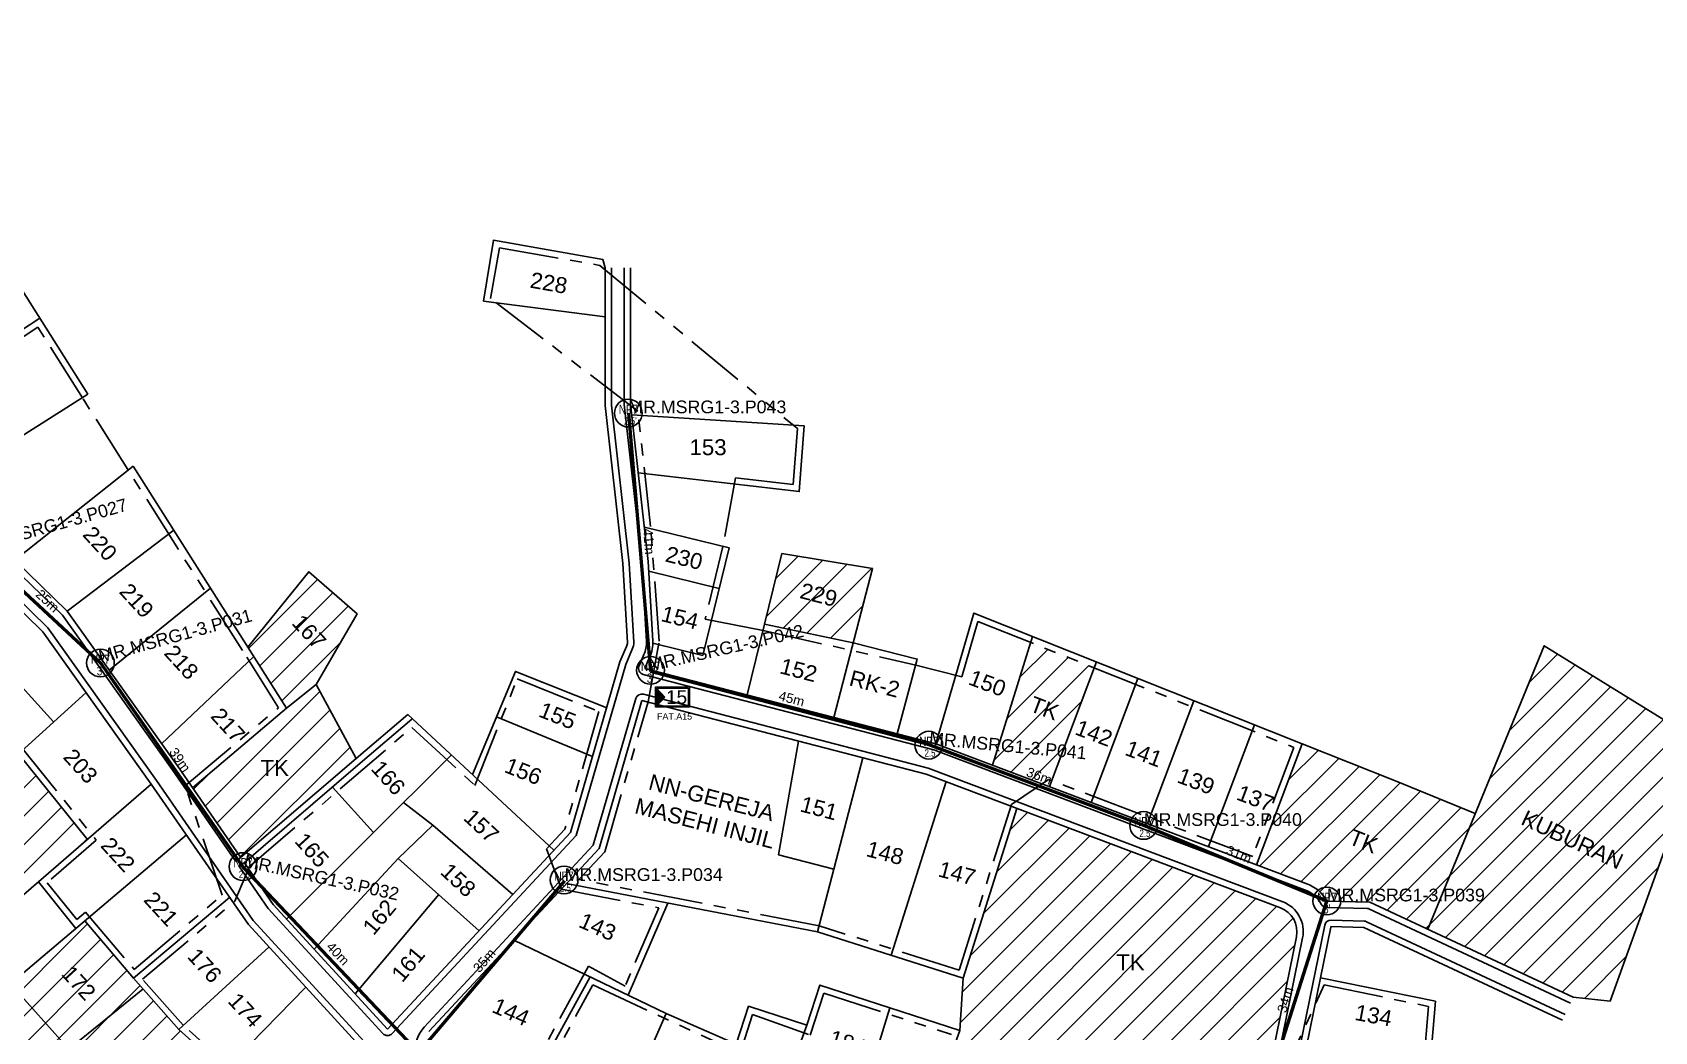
# Model space of a CAD drawing. Header units: metres. Extents: x 13896388 to 13903255, y 143653 to 146177.
# Drawn here: x 13901891.9 to 13902146.8, y 146012.6 to 146169.7 of the extents above; entities that cross this region are included whole.
import ezdxf
from ezdxf.enums import TextEntityAlignment as Align

# ---------------------------------------------------------------- set-up
doc = ezdxf.new("R2010")
doc.units = ezdxf.units.M
doc.linetypes.add('PHANTOM2', pattern=[1.25, 0.625, -0.125, 0.125, -0.125, 0.125, -0.125])
for name, color, linetype in [('Basic Map', 251, 'Continuous'), ('FAT CODE', 7, 'Continuous'), ('HOMENUMBER', 6, 'Continuous'), ("NEW POLE 7m(2'5 inches)", 6, 'Continuous'), ('NEW POLE 7m(3 inches)', 4, 'Continuous'), ('POLE ID', 1, 'Continuous'), ('REDUCE', 251, 'Continuous'), ('SPAN KU', 161, 'Continuous'), ('TK', 251, 'Continuous')]:
    doc.layers.add(name, color=color, linetype=linetype)
for name, color, linetype, lineweight in [('FAT', 30, 'Continuous', 18), ('FAT AREA', 134, 'PHANTOM2', 25), ('SLING WIRE', 4, 'Continuous', 50)]:
    doc.layers.add(name, color=color, linetype=linetype, lineweight=lineweight)
doc.layers.add('FO 48 CORE', color=7, linetype='Continuous', lineweight=50, true_color=0x8000a0)
doc.styles.get("Standard").update_dxf_attribs({"font": 'arial.ttf'})
doc.styles.add('Title Block 3', font='dgn003.shx')
doc.dimstyles.new('EMR', dxfattribs={"dimtxt": 1.5, "dimasz": 0.18, "dimexe": 0.18, "dimexo": 0.0625, "dimgap": 0.09, "dimtad": 0, "dimdec": 0, "dimzin": 0, "dimdsep": 46, "dimtxsty": 'Standard', "dimcen": 0.09, "dimse1": 1, "dimse2": 1, "dimsd1": 1, "dimsd2": 1, "dimadec": 0, "dimazin": 0, "dimtfac": 1, "dimtdec": 0, "dimtofl": 0, "dimtmove": 0, "dimatfit": 3, "dimfxl": 1, "dimtolj": 1, "dimtzin": 0, "dimarcsym": 0})

# ---------------------------------------------------------------- blocks, each defined once
blk = doc.blocks.new('*U14')
at = {"color": 0, "linetype": 'ByBlock', "lineweight": -2}
blk.add_circle((0, 0), 2.24, dxfattribs=at)
at = {"color": 0, "linetype": 'ByBlock', "lineweight": -2, "style": 'Title Block 3', "width": 0.799091}
for s, p in [('NP7', (0, 0.62)), ("3'", (0, -1.27))]:
    blk.add_text(s, height=1.488, dxfattribs=at).set_placement(p, align=Align.MIDDLE_CENTER)
blk = doc.blocks.new('*U15')
at = {"color": 0, "linetype": 'ByBlock', "lineweight": -2}
blk.add_circle((0, 0), 2.24, dxfattribs=at)
at = {"color": 0, "linetype": 'ByBlock', "lineweight": -2, "style": 'Title Block 3', "width": 0.799091}
for s, height, p in [('NP7', 1.488, (0, 0.62)), ("2.5'", 1.2, (0.32, -1.27))]:
    blk.add_text(s, height=height, dxfattribs=at).set_placement(p, align=Align.MIDDLE_CENTER)
blk = doc.blocks.new('FAT')
h = blk.add_hatch(color=2)
h.dxf.hatch_style = 1
h.paths.add_polyline_path([(-4.25, 2), (-4.25, -2), (-2.4, 0)])
for points in [[(-4.5, 2.25), (3, 2.25), (3, -2.25), (-4.5, -2.25)], [(-4.25, 2), (2.75, 2), (2.75, -2), (-4.25, -2)]]:
    blk.add_lwpolyline(points, close=True)
at = {"color": 2}
blk.add_lwpolyline([(-4.25, 2), (-4.25, -2), (-2.4, 0)], close=True, dxfattribs=at)
at = {"color": 7}
blk.add_attdef('FAT', text='', height=3, dxfattribs=at).set_placement((0.18, 0), align=Align.MIDDLE_CENTER)
blk = doc.blocks.new('*D54')
at = {"layer": 'Defpoints', "color": 0, "transparency": 16777216}
for p in [(13901975.54, 146036.33), (13901951.44, 146010.31), (13901952.58, 146009.34)]:
    blk.add_point(p, dxfattribs=at)
at = {"layer": 'SPAN KU', "color": 0, "transparency": 16777216, "insert": (13901962.92, 146023.81), "char_height": 1.5, "attachment_point": 5, "rotation": 49.6116}
blk.add_mtext('\\A1;35m', dxfattribs=at)
blk = doc.blocks.new('*D55')
at = {"layer": 'Defpoints', "color": 0, "transparency": 16777216}
for p in [(13901985.57, 146109.83), (13901989.03, 146069.22), (13901990.53, 146069.34)]:
    blk.add_point(p, dxfattribs=at)
at = {"layer": 'SPAN KU', "color": 0, "transparency": 16777216, "insert": (13901988.8, 146089.65), "char_height": 1.5, "attachment_point": 5, "rotation": 274.8794}
blk.add_mtext('\\A1;41m', dxfattribs=at)
blk = doc.blocks.new('*D78')
at = {"layer": 'Defpoints', "color": 0, "transparency": 16777216}
for p in [(13901883.95, 146087.88), (13901903.63, 146071.67), (13901902.61, 146070.57)]:
    blk.add_point(p, dxfattribs=at)
at = {"layer": 'SPAN KU', "color": 0, "transparency": 16777216, "insert": (13901894.3, 146080.32), "char_height": 1.5, "attachment_point": 5, "rotation": 317.1397}
blk.add_mtext('\\A1;25m', dxfattribs=at)
blk = doc.blocks.new('*D79')
at = {"layer": 'Defpoints', "color": 0, "transparency": 16777216}
for p in [(13901902.61, 146070.57), (13901925.11, 146038.39), (13901926.34, 146039.25)]:
    blk.add_point(p, dxfattribs=at)
at = {"layer": 'SPAN KU', "color": 0, "transparency": 16777216, "insert": (13901915.09, 146055.34), "char_height": 1.5, "attachment_point": 5, "rotation": 304.9591}
blk.add_mtext('\\A1;39m', dxfattribs=at)
blk = doc.blocks.new('*D80')
at = {"layer": 'Defpoints', "color": 0, "transparency": 16777216}
for p in [(13901925.11, 146038.39), (13901953.67, 146010.37), (13901952.58, 146009.34)]:
    blk.add_point(p, dxfattribs=at)
at = {"layer": 'SPAN KU', "color": 0, "transparency": 16777216, "insert": (13901939.93, 146024.89), "char_height": 1.5, "attachment_point": 5, "rotation": 313.3982}
blk.add_mtext('\\A1;40m', dxfattribs=at)
blk = doc.blocks.new('*D85')
at = {"layer": 'Defpoints', "color": 0, "transparency": 16777216}
for p in [(13902093.9, 146033.61), (13902095.33, 146033.16), (13902085.18, 146001.19)]:
    blk.add_point(p, dxfattribs=at)
at = {"layer": 'SPAN KU', "color": 0, "transparency": 16777216, "insert": (13902088.82, 146017.63), "char_height": 1.5, "attachment_point": 5, "rotation": 72.3785}
blk.add_mtext('\\A1;34m', dxfattribs=at)
blk = doc.blocks.new('*D86')
at = {"layer": 'Defpoints', "color": 0, "transparency": 16777216}
for p in [(13902067.12, 146046.41), (13902066.55, 146045.03), (13902095.33, 146033.16)]:
    blk.add_point(p, dxfattribs=at)
at = {"layer": 'SPAN KU', "color": 0, "transparency": 16777216, "insert": (13902081.51, 146040.48), "char_height": 1.5, "attachment_point": 5, "rotation": 337.5894}
blk.add_mtext('\\A1;31m', dxfattribs=at)
blk = doc.blocks.new('*D87')
at = {"layer": 'Defpoints', "color": 0, "transparency": 16777216}
for p in [(13902033.19, 146059.18), (13902032.66, 146057.78), (13902066.55, 146045.03)]:
    blk.add_point(p, dxfattribs=at)
at = {"layer": 'SPAN KU', "color": 0, "transparency": 16777216, "insert": (13902050.13, 146052.81), "char_height": 1.5, "attachment_point": 5, "rotation": 339.3789}
blk.add_mtext('\\A1;36m', dxfattribs=at)
blk = doc.blocks.new('*D88')
at = {"layer": 'Defpoints', "color": 0, "transparency": 16777216}
for p in [(13901989.03, 146069.22), (13901989.41, 146070.67), (13902032.66, 146057.78)]:
    blk.add_point(p, dxfattribs=at)
at = {"layer": 'SPAN KU', "color": 0, "transparency": 16777216, "insert": (13902011.23, 146064.95), "char_height": 1.5, "attachment_point": 5, "rotation": 345.3085}
blk.add_mtext('\\A1;45m', dxfattribs=at)

msp = doc.modelspace()

# ---------------------------------------------------------------- hatches: boundary and pattern name
at = {"layer": 'Basic Map'}
h = msp.add_hatch(dxfattribs=at)
h.set_pattern_fill('ANSI31', color=256)
h.paths.add_polyline_path([(13902023.94, 146085.43), (13902009.69, 146087.77), (13902006.97, 146076.66), (13902020.91, 146073.72)])
h.paths.add_polyline_path([(13901967.09, 145968.79), (13901958.89, 145973.29), (13901956.79, 145969.69), (13901954.7, 145971.02), (13901948.9, 145961.87), (13901960.37, 145955.73), (13901965.65, 145966.15)])
h.paths.add_polyline_path([(13901914.91, 146012.94), (13901909.28, 146019.32), (13901897.65, 146009.88), (13901888.45, 146020.16), (13901874.97, 146006.08), (13901897.87, 145981.69), (13901922.08, 146006.51)])
h.paths.add_polyline_path([(13901909.28, 146019.32), (13901907.79, 146021.01), (13901900.14, 146030.05), (13901888.45, 146020.16), (13901897.65, 146009.88)])
h.paths.add_polyline_path([(13901942.94, 146078.27), (13901935.34, 146084.9), (13901925.76, 146073.06), (13901931.83, 146063.47), (13901936.51, 146067.18)])
h.paths.add_polyline_path([(13902066.84, 145901.45), (13902049.67, 145905.43), (13902052.75, 145918.74), (13902054.03, 145918.42), (13902054.68, 145918.88), (13902054.79, 145919.26), (13902044.47, 145921.84), (13902033.95, 145913.39), (13902023.66, 145887.67), (13902059.23, 145880.65), (13902062.35, 145880.37)])
h.paths.add_polyline_path([(13902189.55, 145932.87), (13902168.35, 145938.55), (13902162.99, 145911.59), (13902181.37, 145908.3), (13902185.59, 145907.64)])
h.paths.add_polyline_path([(13902269.15, 145965.72), (13902236.08, 145967.17), (13902226.47, 145950.17), (13902222.82, 145932.78), (13902263.15, 145941.17)])
h.paths.add_polyline_path([(13902152.44, 145942.81), (13902134.61, 145947.59), (13902130.64, 145927.88), (13902147.88, 145922.97)])
h.paths.add_polyline_path([(13902154.4, 146057.87), (13902129.47, 146073.27), (13902111.2, 146028.72), (13902134.06, 146018.03), (13902139.84, 146017.42)])
h.paths.add_polyline_path([(13902118.65, 146046.89), (13902106.25, 146051.97), (13902091.44, 146057.87), (13902084.27, 146038.86), (13902092.2, 146035.87, -0.178227), (13902095.33, 146033.16), (13902102.09, 146032.98), (13902111.2, 146028.72)])
h.paths.add_polyline_path([(13902168.27, 145979.82), (13902158.54, 145981.81), (13902155.45, 145966.72), (13902165.18, 145964.73)])
h.paths.add_polyline_path([(13902179.96, 145970.18), (13902167.99, 145973.45), (13902164.56, 145956.73), (13902177.04, 145954.41)])
h.paths.add_polyline_path([(13902252.63, 145992.6), (13902239.93, 145994), (13902238.56, 145981.57), (13902251.39, 145980.58)])
h.paths.add_polyline_path([(13902315.21, 145994.61), (13902300.89, 145995.19), (13902300.31, 145981.45), (13902314.86, 145979.84)])
h.paths.add_polyline_path([(13902340.61, 145916.95), (13902331.04, 145915.17), (13902332.59, 145904.18), (13902342.72, 145905.6)])
h.paths.add_polyline_path([(13902124.33, 145847.9), (13902114.38, 145850.83), (13902111.75, 145834.69), (13902121.35, 145832.8)])
h.paths.add_polyline_path([(13902131.44, 145845.81), (13902124.33, 145847.9), (13902121.35, 145832.8), (13902128.59, 145831.37)])
h.paths.add_polyline_path([(13902144.43, 145841.98), (13902131.44, 145845.81), (13902128.59, 145831.37), (13902142.02, 145828.71)])
h.paths.add_polyline_path([(13902057.68, 145932.1), (13902053.58, 145933.61), (13902048.95, 145935.6), (13902044.47, 145921.84), (13902053.82, 145919.5)])
h.paths.add_polyline_path([(13901911.5, 145913.51), (13901900.91, 145919.11), (13901892.76, 145904.23), (13901903.84, 145898.56)])
h.paths.add_polyline_path([(13901919.24, 145909.42), (13901911.5, 145913.51), (13901903.84, 145898.56), (13901912.47, 145894.13)])
h.paths.add_polyline_path([(13902007.76, 145974.12), (13901998.34, 145977.53), (13901990.03, 145959.17), (13901998.67, 145956.32)])
h.paths.add_polyline_path([(13901888.45, 146020.16), (13901882.23, 146027.7), (13901865.93, 146015.05), (13901874.97, 146006.08)])
h.paths.add_polyline_path([(13901882.23, 146027.7), (13901874.24, 146037.37), (13901863.78, 146028.74), (13901871.22, 146019.15)])
h.paths.add_polyline_path([(13901800.79, 146060.68), (13901791.74, 146054.91), (13901803.21, 146040.48), (13901811.17, 146047.62)])
h.paths.add_polyline_path([(13901807.67, 146065.08), (13901800.79, 146060.68), (13901811.17, 146047.62), (13901817.23, 146053.05)])
h.paths.add_polyline_path([(13901889.73, 146056.31), (13901877.6, 146045.31), (13901888.64, 146032.53), (13901892.85, 146036.17), (13901900.58, 146042.85)])
h.paths.add_polyline_path([(13901936.51, 146067.18), (13901931.83, 146063.47), (13901917.08, 146050.93), (13901924.64, 146040.03), (13901942.79, 146055.56)])
h.paths.add_polyline_path([(13901860.81, 146150.33), (13901848.47, 146156.87), (13901841.74, 146140.88), (13901854.02, 146135.72)])
h.paths.add_polyline_path([(13902058.77, 146069.8), (13902048.79, 146073.77), (13902042.79, 146054.51), (13902050.58, 146051.57), (13902051.6, 146052.26), (13902052.08, 146052.07)])
h.paths.add_polyline_path([(13902090.55, 146027.55, 0.368147), (13902088.04, 146032.09), (13902046.64, 146047.71), (13902038.18, 146021.05), (13902037.67, 146012.81), (13902031.45, 145995.61), (13902047.58, 145990.65), (13902052.98, 146008.18), (13902067.02, 146004.89), (13902085.18, 146001.19)])
h.paths.add_polyline_path([(13902197.45, 145913.42), (13902187.6, 145914), (13902185.08, 145897.97), (13902195.57, 145896.32)])
h.paths.add_polyline_path([(13902207.49, 145906.86), (13902196.86, 145908.11), (13902195.57, 145896.32), (13902206.05, 145894.68)])
h.paths.add_polyline_path([(13901848.99, 146146.88), (13901853.97, 146144.07), (13901855.81, 146147.33), (13901850.84, 146150.14)], flags=24)
h.paths.add_polyline_path([(13902047.63, 146062.71), (13902052.98, 146060.69), (13902054.3, 146064.2), (13902048.95, 146066.22)], flags=24)
h.paths.add_polyline_path([(13902061.61, 146021.66), (13902067.32, 146021.66), (13902067.32, 146025.41), (13902061.61, 146025.41)], flags=24)
h.paths.add_polyline_path([(13902167.21, 145948.98), (13902172.26, 145948.05), (13902173.2, 145953.11), (13902168.15, 145954.05)], flags=9)
h.paths.add_polyline_path([(13902124.33, 145933.33), (13902129.37, 145932.33), (13902130.36, 145937.39), (13902125.33, 145938.38)], flags=9)
h.paths.add_polyline_path([(13902114.7, 145937.66), (13902119.74, 145936.66), (13902120.74, 145941.72), (13902115.7, 145942.71)], flags=9)
h.paths.add_polyline_path([(13902098.29, 145929.18), (13902103.25, 145927.85), (13902104.59, 145932.83), (13902099.63, 145934.16)], flags=9)
h.paths.add_polyline_path([(13902099.62, 145937), (13902104.58, 145935.67), (13902105.91, 145940.65), (13902100.95, 145941.97)], flags=9)
h.paths.add_polyline_path([(13902101.58, 145946.95), (13902106.54, 145945.62), (13902107.87, 145950.6), (13902102.91, 145951.93)], flags=9)
h.paths.add_polyline_path([(13902150.34, 145923.64), (13902155.3, 145922.31), (13902156.63, 145927.29), (13902151.67, 145928.62)], flags=9)
h.paths.add_polyline_path([(13902153.62, 145933.31), (13902158.58, 145931.99), (13902159.92, 145936.96), (13902154.96, 145938.29)], flags=9)
h.paths.add_polyline_path([(13902138.1, 145933.59), (13902143.61, 145932.11), (13902144.58, 145935.74), (13902139.06, 145937.21)], flags=8)
h.paths.add_polyline_path([(13902188.47, 145901.93), (13902193.57, 145901.33), (13902194.17, 145906.45), (13902189.07, 145907.05)], flags=24)
h.paths.add_polyline_path([(13902198.63, 145900.02), (13902205.66, 145899.19), (13902206.26, 145904.31), (13902199.23, 145905.14)], flags=24)
h.paths.add_polyline_path([(13902138.1, 145933.59), (13902143.61, 145932.11), (13902144.58, 145935.74), (13902139.06, 145937.21)], flags=24)
h.paths.add_polyline_path([(13902164.29, 145931.95), (13902170.32, 145931.95), (13902170.32, 145933.49), (13902164.29, 145933.49)], flags=25)
h.paths.add_polyline_path([(13902173.78, 145921.74), (13902179.49, 145921.74), (13902179.49, 145925.49), (13902173.78, 145925.49)], flags=24)
h.paths.add_polyline_path([(13902264.94, 145948.27), (13902266.09, 145952.96), (13902263.09, 145953.69), (13902261.94, 145949.01)], flags=25)
h.paths.add_polyline_path([(13902245.54, 145949.98), (13902251.25, 145949.98), (13902251.25, 145953.73), (13902245.54, 145953.73)], flags=24)
h.paths.add_polyline_path([(13902066.08, 145893.21), (13902067.01, 145897.95), (13902063.98, 145898.54), (13902063.05, 145893.81)], flags=9)
h.paths.add_polyline_path([(13902001.58, 145893.25), (13902027.45, 145893.25), (13902027.45, 145896.35), (13902001.58, 145896.35)], flags=9)
h.paths.add_polyline_path([(13902026.39, 145881.39), (13902052.27, 145881.39), (13902052.27, 145884.5), (13902026.39, 145884.5)], flags=25)
h.paths.add_polyline_path([(13902043.87, 145897.39), (13902049.48, 145896.28), (13902050.2, 145899.96), (13902044.6, 145901.07)], flags=24)
h.paths.add_polyline_path([(13901902.14, 146070), (13901928.02, 146070), (13901928.02, 146073.11), (13901902.14, 146073.11)], flags=9)
h.paths.add_polyline_path([(13901931.01, 146076.39), (13901935.79, 146071.17), (13901939.59, 146074.65), (13901934.81, 146079.87)], flags=24)
h.paths.add_polyline_path([(13901889.55, 146001.52), (13901894.33, 145996.3), (13901898.13, 145999.78), (13901893.35, 146005)], flags=24)
h.paths.add_polyline_path([(13901894.81, 146021.21), (13901899.59, 146016), (13901903.39, 146019.48), (13901898.61, 146024.69)], flags=24)
h.paths.add_polyline_path([(13901955.89, 145962.54), (13901961.02, 145962.54), (13901961.02, 145967.69), (13901955.89, 145967.69)], flags=24)
h.paths.add_polyline_path([(13902011.43, 146079.64), (13902018.28, 146077.86), (13902019.57, 146082.85), (13902012.72, 146084.62)], flags=24)

# ---------------------------------------------------------------- linework, layer by layer
for p, q in [((13901931.83, 146063.47), (13901936.51, 146067.18)), ((13901936.51, 146067.18), (13901942.79, 146055.56)), ((13901987.7, 146064.68), (13901980.96, 146041.42)), ((13902032.37, 146053.1), (13901987.7, 146064.68)), ((13901950.89, 146062.49), (13901973.86, 146041.13)), ((13902091.44, 146057.87), (13902106.25, 146051.97)), ((13902088.04, 146032.09), (13902032.37, 146053.1)), ((13901980.96, 146041.42), (13901954.2, 146012.64)), ((13902076.67, 145959.41), (13902090.55, 146027.55))]:
    msp.add_line(p, q, dxfattribs=at)
for points in [[(13901923.87, 146039.37), (13901913.88, 146053.81), (13901896.62, 146078.06), (13901888.45, 146086, -0.082424), (13901888.26, 146086.27), (13901871.29, 146119.67), (13901863.79, 146129.69), (13901855.52, 146134), (13901827.89, 146145.62), (13901813, 146150.32), (13901798.83, 146153.04, -0.248271), (13901798.1, 146153.63), (13901791.18, 146169.66)], [(13901984.25, 146070.74), (13901985.27, 146073.17, 0.160735), (13901985.41, 146073.79), (13901984.7, 146086.19), (13901981.9, 146111.02), (13901981.9, 146132.64)], [(13901985.17, 146070.35), (13901986.17, 146072.73, 0.146993), (13901986.41, 146073.86), (13901985.7, 146086.27), (13901982.9, 146111.08), (13901982.9, 146132.64)], [(13902133.64, 146017.12), (13902102.04, 146031.9, 0.103326), (13902101.65, 146031.99), (13902095.3, 146032.16, -0.26619), (13902094.45, 146032.67, 0.178227), (13902091.84, 146034.93), (13902033.58, 146056.91), (13901987.91, 146068.76, -0.456823), (13901987.24, 146070.11), (13901987.98, 146071.88, 0.137317), (13901988.4, 146073.99), (13901987.69, 146086.44), (13901984.9, 146111.19), (13901984.9, 146132.65)], [(13901988.16, 146069.72), (13901988.89, 146071.46, 0.134856), (13901989.4, 146074.06), (13901988.69, 146086.53), (13901985.9, 146111.25), (13901985.9, 146132.65)], [(13901985.17, 146070.35), (13901977.38, 146043.45), (13901948.45, 146012.34, -0.437887), (13901946.98, 146012.34), (13901928.98, 146031.99), (13901924.44, 146038.55)], [(13902095.33, 146033.16, 0.178227), (13902092.2, 146035.87), (13902033.89, 146057.87), (13901988.16, 146069.72)], [(13902076.57, 145958.29, 0.376908), (13902077.62, 145959.09), (13902091.53, 146027.35, 0.368147), (13902088.39, 146033.03), (13902032.67, 146054.05), (13901987.95, 146065.65, 0.405899), (13901986.74, 146064.96), (13901980.06, 146041.93), (13901953.47, 146013.32, 0.488707), (13901954.73, 146005.53), (13901997.48, 145982.09), (13902059.89, 145959.53, 0.068853), (13902060.16, 145959.47), (13902076.57, 145958.29)], [(13902161.07, 145944.67), (13902086.6, 145964.58, -0.396645), (13902082.99, 145970.41), (13902094.99, 146029.34, -0.363744), (13902096, 146030.14), (13902101.18, 146030.01, -0.103326), (13902101.58, 146029.91), (13902132.79, 146015.31)], [(13902161.26, 145945.63), (13902086.85, 145965.55, -0.396575), (13902083.97, 145970.21), (13902095.96, 146029.06, 0.00341), (13902095.97, 146029.14)]]:
    msp.add_lwpolyline(points, format="xyb", dxfattribs=at)
for points in [[(13901868.29, 146125.35), (13901883.71, 146139.54), (13901900.63, 146112.79)], [(13901981.9, 146124.94), (13901962.82, 146127.43), (13901964.35, 146137.01), (13901981.53, 146133.98), (13901981.9, 146132.64)], [(13901893.08, 146124.73), (13901875.63, 146113.33)], [(13901881.92, 146100.96), (13901900.63, 146112.79)], [(13901987.12, 146100.44), (13902012.41, 146097.5), (13902013.17, 146107.85), (13901986.09, 146109.58)], [(13901889.15, 146086.72), (13901907.77, 146101.51)], [(13901907.77, 146101.51), (13901931.83, 146063.47), (13901917.08, 146050.93)], [(13901897.38, 146078.71), (13901914.12, 146091.46)], [(13901988.08, 146091.92), (13902001.41, 146088.65), (13901997.26, 146071.76)], [(13901924.64, 146040.03), (13901914.7, 146054.38), (13901897.38, 146078.71), (13901889.15, 146086.72)], [(13902004.25, 146065.55), (13902009.69, 146087.77), (13902023.94, 146085.43), (13902017.88, 146062.02)], [(13901936.51, 146067.18), (13901942.94, 146078.27), (13901935.34, 146084.9), (13901925.76, 146073.06)], [(13901988.77, 146084.99), (13901999.84, 146082.27)], [(13901885.42, 146083.38), (13901893.57, 146075.44), (13901910.6, 146051.51), (13901925.85, 146029.49), (13901943.9, 146009.78), (13901897.81, 145956.79)], [(13901903.99, 146069.42), (13901919.89, 146082.34)], [(13902033.89, 146057.87), (13902039.86, 146078.41), (13902091.44, 146057.87), (13902084.27, 146038.86)], [(13901879.88, 146078.25), (13901895.24, 146061.32)], [(13902006.97, 146076.66), (13902020.91, 146073.72)], [(13901989.42, 146073.69), (13901997.26, 146071.76)], [(13902020.91, 146073.72), (13902030.97, 146071.19), (13902027.82, 146059.44)], [(13902049.08, 146074.73), (13902042.79, 146054.51)], [(13901926.71, 146071.56), (13901912.21, 146057.87)], [(13901984.25, 146070.74), (13901976.49, 146043.95), (13901947.72, 146013.02)], [(13902059.12, 146070.74), (13902051.73, 146051.14)], [(13902111.2, 146028.72), (13902129.47, 146073.27), (13902154.4, 146057.87), (13902139.84, 146017.42), (13902134.06, 146018.03)], [(13901961.05, 146053.04), (13901967.81, 146069.24), (13901982.16, 146063.54)], [(13901892.85, 146036.17), (13901888.64, 146032.53), (13901877.6, 146045.31), (13901900.34, 146065.94)], [(13902065.65, 146068.14), (13902058.3, 146048.66)], [(13902074.42, 146064.64), (13902067.13, 146045.33)], [(13901923.87, 146039.37), (13901942.79, 146055.56), (13901950.89, 146062.49)], [(13901924.44, 146038.55), (13901943.44, 146054.8), (13901951.54, 146061.73)], [(13901964.83, 146062.09), (13901979.95, 146055.89)], [(13902083.96, 146060.85), (13902076.74, 146041.7)], [(13902012.32, 146058.29), (13902009.17, 146040.42), (13902017.87, 146038.17)], [(13901889.73, 146056.31), (13901900.58, 146042.85)], [(13901957.75, 146056.11), (13901931.87, 146030.31)], [(13901975.82, 146035.9), (13902015.31, 146028.3), (13902022.41, 146055.68)], [(13901898.73, 146028.85), (13901892.85, 146036.17), (13901910.6, 146051.51)], [(13901939.08, 146051.07), (13901945.54, 146043.94)], [(13902035.49, 146051.92), (13902026.84, 146024.64)], [(13902106.25, 146051.97), (13902118.65, 146046.89)], [(13901954.83, 146045.08), (13901950.25, 146048.63)], [(13902015.31, 146028.3), (13902038.18, 146021.05), (13902046.64, 146047.71)], [(13901909.28, 146019.32), (13901897.65, 146009.88), (13901888.45, 146020.16), (13901916.11, 146043.56)], [(13901949.41, 146039.83), (13901954.83, 146045.08), (13901967.39, 146034.17)], [(13901947.72, 146013.02), (13901929.77, 146032.62), (13901925.21, 146039.2)], [(13901962.1, 146028.49), (13901949.41, 146039.83), (13901936.18, 146025.61)], [(13901914.91, 146012.94), (13901907.79, 146021.01), (13901922.91, 146033.73)], [(13901942.65, 146018.55), (13901955.76, 146034.16)], [(13901985.52, 146018.37), (13901991.77, 146032.83)], [(13902095.33, 146033.16), (13902102.09, 146032.98), (13902134.06, 146018.03)], [(13901907.79, 146021.01), (13901900.14, 146030.05)], [(13902095.97, 146029.14), (13902101.15, 146029.01), (13902132.37, 146014.41)], [(13901922.08, 146006.51), (13901914.91, 146012.94), (13901929.1, 146025.94)], [(13901981.25, 145992.13), (13901991.52, 146015.48), (13901967.58, 146027.03)], [(13901979.55, 146021.26), (13901967.66, 145999.58)], [(13902002.51, 146010.65), (13902004.45, 146016.63), (13902013.61, 146013.67), (13902015.64, 146019.94), (13902037.67, 146012.81), (13902023.55, 145973.74)], [(13902038.18, 146021.05), (13902037.67, 146012.81)], [(13902094.34, 146021.1), (13902112.38, 146017.4)], [(13901897.87, 145981.69), (13901934.88, 146019.64)], [(13902112.38, 146017.4), (13902110.25, 145992.21), (13902089.32, 145996.47)], [(13901991.52, 146015.48), (13902002.51, 146010.65), (13901993.01, 145985.69)], [(13902021.42, 145999.23), (13902026.65, 146016.38)], [(13902013.61, 146013.67), (13902008.75, 146000.21)]]:
    msp.add_lwpolyline(points, dxfattribs=at)
msp.add_lwpolyline([(13901898.57, 145956.13), (13901944.66, 146009.12, 0.381413), (13901944.64, 146010.46), (13901926.63, 146030.12), (13901911.42, 146052.09), (13901894.33, 146076.1), (13901886.11, 146084.09, 0.394078), (13901884.75, 146084.12), (13901856.51, 146058.86), (13901833.61, 146038.8, 0.376625), (13901833.38, 146037.5), (13901847.11, 146014.42), (13901857.63, 145994.98), (13901869.38, 145981.22), (13901896.26, 145957.15), (13901897.03, 145956.17, 0.47031)], format="xyb", close=True, dxfattribs=at)
msp.add_arc((13902086.63, 146028.35), 4, 348.4855, 69.3297, dxfattribs=at)
at = {"layer": 'FAT AREA', "ltscale": 15}
for points in [[(13902090.15, 146057.3), (13902083.68, 146040.15), (13902051.6, 146052.26), (13902045.79, 146048.35), (13902037.53, 146022.3), (13902015.56, 146029.27), (13901977.78, 146036.54), (13901981.85, 146040.91), (13901988.67, 146064.45), (13901990.41, 146074.01), (13901989.07, 146092.01), (13901987.04, 146110.12), (13901963.91, 146127.85), (13901965.32, 146135.83), (13901981.09, 146133.04), (13902012.14, 146107.41), (13902011.49, 146098.61), (13902002.41, 146099.67), (13902000.43, 146088.85), (13901997.63, 146077.44), (13902006.76, 146075.68), (13902030.74, 146070.22), (13902037.98, 146068.37), (13902040.51, 146077.07)], [(13901838.77, 146073.02), (13901849.1, 146059.55), (13901867.73, 146075.57), (13901871.02, 146070.39), (13901885.8, 146054.1), (13901889.84, 146057.76), (13901901.96, 146042.72), (13901894.23, 146036.04), (13901898.88, 146030.26), (13901900.28, 146031.38), (13901907.9, 146022.42), (13901921.74, 146034.06), (13901915.92, 146051.26), (13901930.6, 146063.54), (13901924.91, 146072.53), (13901906.92, 146100.97), (13901899.78, 146112.26), (13901892.78, 146123.34), (13901876.55, 146112.74), (13901875.28, 146104.29), (13901865.75, 146096.41), (13901859.18, 146085.52)], [(13901951.52, 146060.4), (13901961.44, 146051.33), (13901968.09, 146068.05), (13901980.95, 146062.94), (13901975.59, 146044.46), (13901972.71, 146041.36), (13901975.08, 146035.02), (13901990.36, 146032.08), (13901985.04, 146019.78), (13901979.32, 146022.92), (13901967.47, 146001.31), (13901956.14, 146000.91), (13901941.7, 145982.49), (13901932.52, 145989.69), (13901925.88, 145989.6), (13901916.19, 145999.04), (13901923.52, 146006.56), (13901915.62, 146013.65), (13901909.19, 146020.89), (13901923.74, 146033.12), (13901926.04, 146038.59)], [(13902109.35, 145993.48), (13902105.06, 145994.63), (13902096.48, 145962.6), (13902099.22, 145956.65), (13902094.76, 145931.6), (13902078.42, 145934.51), (13902071.96, 145927.87), (13902058.02, 145933.03), (13902053.99, 145934.53), (13902049.8, 145936.33), (13902047.88, 145944.2), (13902038.25, 145948.1), (13902031.72, 145952.24), (13902038.55, 145963.04), (13902038.55, 145968.53), (13902045.25, 145990.32), (13902048.24, 145989.4), (13902053.66, 146007.01), (13902085.75, 146000.05), (13902094.91, 146019.96), (13902111.31, 146016.6)]]:
    msp.add_lwpolyline(points, close=True, dxfattribs=at)
msp.add_lwpolyline([(13901968.25, 145998.56), (13901979.98, 146019.96), (13902003.12, 146009.27), (13902005.08, 146015.34), (13902014.13, 146012.07), (13902016.27, 146018.69), (13902036.37, 146012.18)], dxfattribs=at)
at = {"layer": 'FO 48 CORE'}
msp.add_lwpolyline([(13901883.95, 146087.88), (13901902.61, 146070.57), (13901925.11, 146038.39), (13901952.58, 146009.34), (13901992.85, 145985.2), (13902034.31, 145969.4), (13902077.17, 145959.05), (13902085.18, 146001.19), (13902095.33, 146033.16), (13902066.55, 146045.03), (13902032.66, 146057.78), (13901989.03, 146069.22)], dxfattribs=at)
at = {"layer": 'SLING WIRE'}
for p, q in [((13901985.57, 146109.83), (13901989.03, 146069.22)), ((13901975.54, 146036.33), (13901952.58, 146009.34))]:
    msp.add_line(p, q, dxfattribs=at)

# ---------------------------------------------------------------- block references
at = {"layer": 'FAT', "xscale": 0.7100982745311318, "yscale": 0.7100982745311318, "zscale": 0.7100982745311318}
msp.add_blockref('FAT', (13901993.02, 146065.2), dxfattribs=at).add_auto_attribs({'FAT': '15'})
at = {"layer": "NEW POLE 7m(2'5 inches)", "xscale": 0.9722135734580781, "yscale": 0.9722135734580781, "zscale": 0.9722135734580781}
for p in [(13901985.57, 146109.83), (13902032.78, 146057.65), (13902066.55, 146045.03), (13901925.02, 146038.57), (13901975.47, 146036.47)]:
    msp.add_blockref('*U15', p, dxfattribs=at)
at = {"layer": 'NEW POLE 7m(3 inches)', "xscale": 0.9722135734580781, "yscale": 0.9722135734580781, "zscale": 0.9722135734580781}
for p in [(13901902.61, 146070.57), (13901989.05, 146069.42), (13902095.33, 146033.16)]:
    msp.add_blockref('*U14', p, dxfattribs=at)

# ---------------------------------------------------------------- texts
at = {"layer": 'FAT CODE'}
msp.add_text('FAT.A15', height=1, dxfattribs=at).set_placement((13901992.83, 146062.17), align=Align.MIDDLE_CENTER)
at = {"layer": 'HOMENUMBER', "char_height": 2.5, "attachment_point": 5}
for s, insert, width, rotation in [('228', (13901973.07, 146130.28), 5.0696, 349.9864), ('220', (13901902.54, 146089.33), 5.0696, 312.493), ('230', (13901994.33, 146087.05), 5.0696, 346.1916), ('219', (13901908.29, 146080.36), 5.0696, 312.493), ('154', (13901993.67, 146077.68), 5.0696, 346.1916), ('218', (13901915.33, 146070.69), 5.0696, 312.493), ('152', (13902012.33, 146069.44), 5.0696, 345.4649), ('RK-2', (13902024.27, 146067.29), 5.0696, 345.4649), ('150', (13902042, 146067.38), 5.0696, 339.3297), ('217', (13901922.67, 146060.8), 5.0696, 312.493), ('155', (13901974.44, 146062.28), 5.0696, 338.321), ('142', (13902058.74, 146059.54), 5.0696, 339.3297), ('141', (13902066.59, 146056.31), 5.0696, 339.3297), ('203', (13901899.48, 146054.36), 5.0696, 312.493), ('156', (13901969.06, 146053.54), 5.0696, 338.321), ('166', (13901947.84, 146052.53), 5.0696, 312.203), ('NN-GEREJA MASEHI INJIL', (13901998.12, 146047.38), 22.6918, 345.4649), ('139', (13902074.79, 146051.98), 5.0696, 339.3297), ('137', (13902084.11, 146049.28), 5.0696, 339.3297), ('151', (13902015.53, 146047.73), 5.0696, 345.4649), ('157', (13901962.46, 146044.97), 5.0696, 317.0849), ('222', (13901905.37, 146040.47), 5.0696, 312.493), ('165', (13901935.84, 146041.16), 5.0696, 312.203), ('148', (13902025.91, 146040.7), 5.0696, 345.4649), ('158', (13901958.84, 146036.45), 5.0696, 317.0849), ('147', (13902037.23, 146037.53), 5.0696, 345.4649), ('221', (13901912.14, 146031.93), 5.0696, 312.493), ('162', (13901946.44, 146030.63), 5.0696, 49.9746), ('143', (13901980.74, 146029.1), 5.0696, 336.2529), ('176', (13901918.99, 146023.02), 5.0696, 312.493), ('161', (13901950.97, 146023.24), 5.0696, 49.9746), ('174', (13901925.37, 146016.02), 5.0696, 312.493), ('144', (13901967.12, 146015.74), 5.0696, 336.2529), ('134', (13902102.67, 146015.17), 5.0696, 349.5067), ('184', (13902020.04, 146010.88), 5.0696, 342.0567)]:
    msp.add_mtext(s, dxfattribs=dict(at, insert=insert, width=width, rotation=rotation))
at = {"layer": 'HOMENUMBER', "insert": (13901998.09, 146104.46), "char_height": 2.5, "width": 5.0696, "attachment_point": 5}
msp.add_mtext('153', dxfattribs=at)
at = {"layer": 'POLE ID'}
for s, p in [('MR.MSRG1-3.P043', (13901985.55, 146109.81)), ('MR.MSRG1-3.P040', (13902066.57, 146044.96)), ('MR.MSRG1-3.P034', (13901975.56, 146036.31)), ('MR.MSRG1-3.P039', (13902095.32, 146033.1))]:
    msp.add_text(s, height=2, dxfattribs=at).set_placement(p)
for s, rotation, p in [('MR.MSRG1-3.P027', 15.7469, (13901883.1, 146087.81)), ('MR.MSRG1-3.P031', 15.3938, (13901902.66, 146070.57)), ('MR.MSRG1-3.P042', 12.7756, (13901989.05, 146069.22)), ('MR.MSRG1-3.P041', 354.6216, (13902032.75, 146057.74)), ('MR.MSRG1-3.P032', 347.6405, (13901925.01, 146038.55))]:
    msp.add_text(s, height=2, rotation=rotation, dxfattribs=at).set_placement(p)
at = {"layer": 'REDUCE', "char_height": 2.5, "width": 5.0696, "attachment_point": 5}
for s, insert, rotation in [('229', (13902015.48, 146081.27), 345.4649), ('167', (13901935.39, 146075.45), 312.493), ('172', (13901899.2, 146020.3), 312.493)]:
    msp.add_mtext(s, dxfattribs=dict(at, insert=insert, rotation=rotation))
at = {"layer": 'TK'}
for s, rotation, p in [('TK', 339.3297, (13902050.96, 146063.45)), ('KUBURAN', 334.9344, (13902133.91, 146042.8)), ('TK', 338.29, (13902101.09, 146042.54))]:
    msp.add_text(s, height=2.5, rotation=rotation, dxfattribs=at).set_placement(p, align=Align.MIDDLE_CENTER)
for p in [(13901929.99, 146054.07), (13902064.46, 146023.54)]:
    msp.add_text('TK', height=2.5, dxfattribs=at).set_placement(p, align=Align.MIDDLE_CENTER)

# ---------------------------------------------------------------- dimensions: what is measured, and where the dimension line sits
at = {"layer": 'SPAN KU'}
for p1, p2, distance, picture, middle in [((13901985.57, 146109.83), (13901989.03, 146069.22), 1.5, '*D55', (13901988.8, 146089.65)), ((13901883.95, 146087.88), (13901902.61, 146070.57), 1.5, '*D78', (13901894.3, 146080.32)), ((13901902.61, 146070.57), (13901925.11, 146038.39), 1.5, '*D79', (13901915.09, 146055.34)), ((13902032.66, 146057.78), (13901989.03, 146069.22), -1.5, '*D88', (13902011.23, 146064.95)), ((13902066.55, 146045.03), (13902032.66, 146057.78), -1.5, '*D87', (13902050.13, 146052.81)), ((13902095.33, 146033.16), (13902066.55, 146045.03), -1.5, '*D86', (13902081.51, 146040.48)), ((13901925.11, 146038.39), (13901952.58, 146009.34), 1.5, '*D80', (13901939.93, 146024.89)), ((13901975.54, 146036.33), (13901952.58, 146009.34), -1.5, '*D54', (13901962.92, 146023.81)), ((13902085.18, 146001.19), (13902095.33, 146033.16), 1.5, '*D85', (13902088.82, 146017.63))]:
    dim = msp.add_aligned_dim(p1=p1, p2=p2, distance=distance, dimstyle='EMR', override={"dimpost": 'm'}, dxfattribs=at)
    dim.commit()
    dim.dimension.update_dxf_attribs({"geometry": picture, "text_midpoint": middle})

doc.saveas('drawing.dxf')
